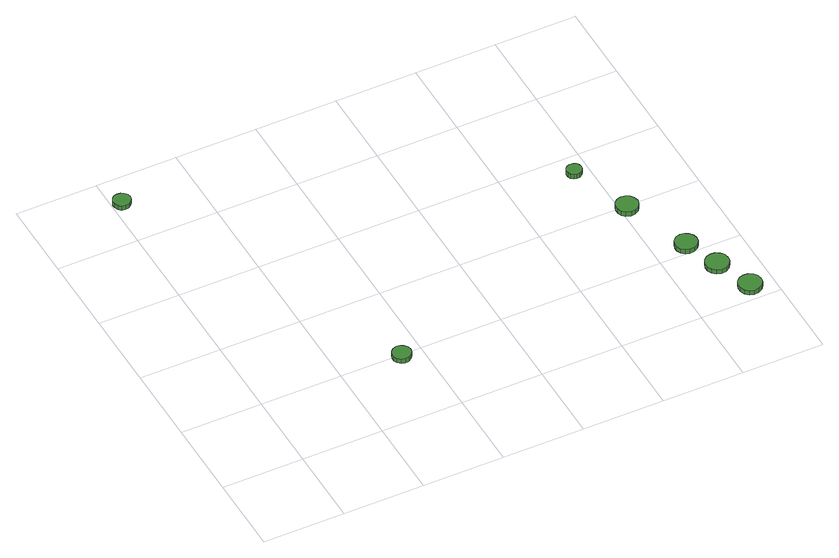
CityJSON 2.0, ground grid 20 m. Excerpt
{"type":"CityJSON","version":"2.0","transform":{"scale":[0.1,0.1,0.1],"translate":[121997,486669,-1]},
"CityObjects":{
"tree1":{"type":"SolitaryVegetationObject","attributes":{"function":"something"},"geometry":[{"type":"MultiSurface","lod":"1","boundaries":[[[0,1,2,3,4,5,6,7,8,9,10,11,12,13,14]],[[15,16,17,18,19,20,21,22,23,24,25,26,27,28,29]],[[0,29,28,1]],[[1,28,27,2]],[[2,27,26,3]],[[3,26,25,4]],[[4,25,24,5]],[[5,24,23,6]],[[6,23,22,7]],[[7,22,21,8]],[[8,21,20,9]],[[9,20,19,10]],[[10,19,18,11]],[[11,18,17,12]],[[12,17,16,13]],[[13,16,15,14]],[[14,15,29,0]]]}]},
"tree2":{"type":"SolitaryVegetationObject","attributes":{"function":"something"},"geometry":[{"type":"MultiSurface","lod":"1","boundaries":[[[30,31,32,33,34,35,36,37,38,39,40,41,42,43,44]],[[45,46,47,48,49,50,51,52,53,54,55,56,57,58,59]],[[30,59,58,31]],[[31,58,57,32]],[[32,57,56,33]],[[33,56,55,34]],[[34,55,54,35]],[[35,54,53,36]],[[36,53,52,37]],[[37,52,51,38]],[[38,51,50,39]],[[39,50,49,40]],[[40,49,48,41]],[[41,48,47,42]],[[42,47,46,43]],[[43,46,45,44]],[[44,45,59,30]]]}]},
"tree3":{"type":"SolitaryVegetationObject","attributes":{"function":"something"},"geometry":[{"type":"MultiSurface","lod":"1","boundaries":[[[60,61,62,63,64,65,66,67,68,69,70,71,72,73,74]],[[75,76,77,78,79,80,81,82,83,84,85,86,87,88,89]],[[60,89,88,61]],[[61,88,87,62]],[[62,87,86,63]],[[63,86,85,64]],[[64,85,84,65]],[[65,84,83,66]],[[66,83,82,67]],[[67,82,81,68]],[[68,81,80,69]],[[69,80,79,70]],[[70,79,78,71]],[[71,78,77,72]],[[72,77,76,73]],[[73,76,75,74]],[[74,75,89,60]]]}]},
"tree4":{"type":"SolitaryVegetationObject","attributes":{"function":"something"},"geometry":[{"type":"MultiSurface","lod":"1","boundaries":[[[90,91,92,93,94,95,96,97,98,99,100,101,102,103,104]],[[105,106,107,108,109,110,111,112,113,114,115,116,117,118,119]],[[90,119,118,91]],[[91,118,117,92]],[[92,117,116,93]],[[93,116,115,94]],[[94,115,114,95]],[[95,114,113,96]],[[96,113,112,97]],[[97,112,111,98]],[[98,111,110,99]],[[99,110,109,100]],[[100,109,108,101]],[[101,108,107,102]],[[102,107,106,103]],[[103,106,105,104]],[[104,105,119,90]]]}]},
"tree5":{"type":"SolitaryVegetationObject","attributes":{"function":"something"},"geometry":[{"type":"MultiSurface","lod":"1","boundaries":[[[120,121,122,123,124,125,126,127,128,129,130,131,132,133,134]],[[135,136,137,138,139,140,141,142,143,144,145,146,147,148,149]],[[120,149,148,121]],[[121,148,147,122]],[[122,147,146,123]],[[123,146,145,124]],[[124,145,144,125]],[[125,144,143,126]],[[126,143,142,127]],[[127,142,141,128]],[[128,141,140,129]],[[129,140,139,130]],[[130,139,138,131]],[[131,138,137,132]],[[132,137,136,133]],[[133,136,135,134]],[[134,135,149,120]]]}]},
"tree6":{"type":"SolitaryVegetationObject","attributes":{"function":"something"},"geometry":[{"type":"MultiSurface","lod":"1","boundaries":[[[150,151,152,153,154,155,156,157,158,159,160,161,162,163,164]],[[165,166,167,168,169,170,171,172,173,174,175,176,177,178,179]],[[150,179,178,151]],[[151,178,177,152]],[[152,177,176,153]],[[153,176,175,154]],[[154,175,174,155]],[[155,174,173,156]],[[156,173,172,157]],[[157,172,171,158]],[[158,171,170,159]],[[159,170,169,160]],[[160,169,168,161]],[[161,168,167,162]],[[162,167,166,163]],[[163,166,165,164]],[[164,165,179,150]]]}]},
"tree7":{"type":"SolitaryVegetationObject","attributes":{"function":"something"},"geometry":[{"type":"MultiSurface","lod":"1","boundaries":[[[180,181,182,183,184,185,186,187,188,189,190,191,192,193,194]],[[195,196,197,198,199,200,201,202,203,204,205,206,207,208,209]],[[180,209,208,181]],[[181,208,207,182]],[[182,207,206,183]],[[183,206,205,184]],[[184,205,204,185]],[[185,204,203,186]],[[186,203,202,187]],[[187,202,201,188]],[[188,201,200,189]],[[189,200,199,190]],[[190,199,198,191]],[[191,198,197,192]],[[192,197,196,193]],[[193,196,195,194]],[[194,195,209,180]]]}]}
},
"vertices":[
[46,923,19],[44,932,19],[38,939,19],[31,943,19],[22,944,19],[13,942,19],[7,936,19],[3,927,19],[3,919,19],[7,910,19],[13,904,19],[22,902,19],[31,903,19],[38,907,19],[44,914,19],[44,914,7],[38,907,7],[31,903,7],[22,902,7],[13,904,7],[7,910,7],[3,919,7],[3,927,7],[7,936,7],[13,942,7],[22,944,7],[31,943,7],[38,939,7],[44,932,7],[46,923,7],
[371,193,22],[369,202,22],[363,210,22],[355,215,22],[346,216,22],[337,213,22],[330,207,22],[326,198,22],[326,188,22],[330,180,22],[337,173,22],[346,171,22],[355,172,22],[363,176,22],[369,184,22],[369,184,9],[363,176,9],[355,172,9],[346,171,9],[337,173,9],[330,180,9],[326,188,9],[326,198,9],[330,207,9],[337,213,9],[346,216,9],[355,215,9],[363,210,9],[369,202,9],[371,193,9],
[979,542,27],[977,549,27],[973,556,27],[966,559,27],[958,560,27],[951,558,27],[945,553,27],[942,546,27],[942,538,27],[945,531,27],[951,526,27],[958,523,27],[966,524,27],[973,528,27],[977,534,27],[977,534,14],[973,528,14],[966,524,14],[958,523,14],[951,526,14],[945,531,14],[942,538,14],[942,546,14],[945,553,14],[951,558,14],[958,560,14],[966,559,14],[973,556,14],[977,549,14],[979,542,14],
[1040,388,26],[1037,399,26],[1031,408,26],[1021,413,26],[1010,415,26],[999,411,26],[991,404,26],[987,393,26],[987,382,26],[991,372,26],[999,365,26],[1010,361,26],[1021,362,26],[1031,368,26],[1037,377,26],[1037,377,13],[1031,368,13],[1021,362,13],[1010,361,13],[999,365,13],[991,372,13],[987,382,13],[987,393,13],[991,404,13],[999,411,13],[1010,415,13],[1021,413,13],[1031,408,13],[1037,399,13],[1040,388,13],
[1100,218,27],[1098,229,27],[1091,238,27],[1081,244,27],[1070,245,27],[1060,242,27],[1051,234,27],[1047,224,27],[1047,213,27],[1051,203,27],[1060,195,27],[1070,192,27],[1081,193,27],[1091,198,27],[1098,207,27],[1098,207,14],[1091,198,14],[1081,193,14],[1070,192,14],[1060,195,14],[1051,203,14],[1047,213,14],[1047,224,14],[1051,234,14],[1060,242,14],[1070,245,14],[1081,244,14],[1091,238,14],[1098,229,14],[1100,218,14],
[1133,129,27],[1131,141,27],[1124,150,27],[1114,156,27],[1102,157,27],[1091,154,27],[1082,146,27],[1078,135,27],[1078,123,27],[1082,113,27],[1091,105,27],[1102,101,27],[1114,102,27],[1124,108,27],[1131,118,27],[1131,118,14],[1124,108,14],[1114,102,14],[1102,101,14],[1091,105,14],[1082,113,14],[1078,123,14],[1078,135,14],[1082,146,14],[1091,154,14],[1102,157,14],[1114,156,14],[1124,150,14],[1131,141,14],[1133,129,14],
[1167,35,27],[1165,47,27],[1158,56,27],[1148,62,27],[1136,63,27],[1125,60,27],[1116,52,27],[1112,41,27],[1112,30,27],[1116,19,27],[1125,11,27],[1136,7,27],[1148,9,27],[1158,15,27],[1165,24,27],[1165,24,14],[1158,15,14],[1148,9,14],[1136,7,14],[1125,11,14],[1116,19,14],[1112,30,14],[1112,41,14],[1116,52,14],[1125,60,14],[1136,63,14],[1148,62,14],[1158,56,14],[1165,47,14],[1167,35,14]
]}
